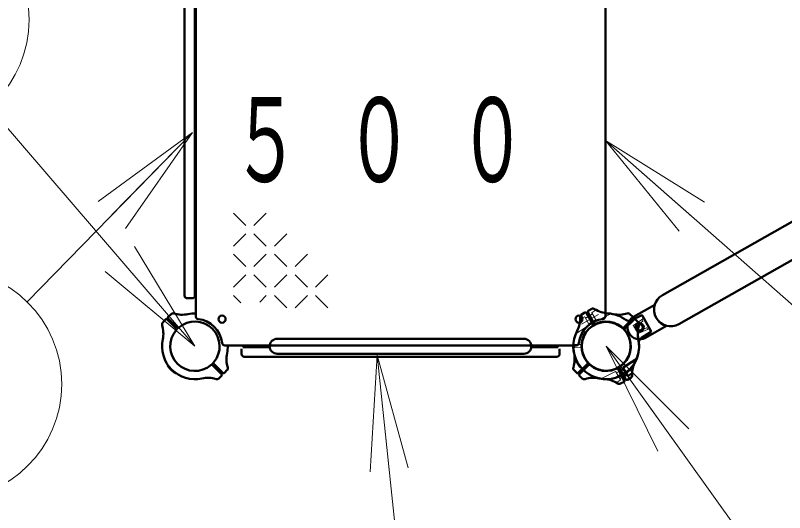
# Model space of a CAD drawing. Units: millimetres on the paper. Extents: x -385 to 0, y -594 to 267.
# Drawn here: x -216.83 to -196.79, y 135.79 to 148.74 of the extents above; entities that cross this region are included whole.
import ezdxf

# ---------------------------------------------------------------- set-up
doc = ezdxf.new("R2010")
doc.units = ezdxf.units.MM
doc.linetypes.add('USER1', pattern=[4.5, 2.5, -2])
doc.linetypes.add('USER2', pattern=[6, 3, -1, 1, -1])
doc.layers.add('LY_1', color=140, linetype='Continuous', lineweight=50)
doc.styles.add('ＭＳ ゴシック', font='')
doc.styles.get('ＭＳ ゴシック').set_extended_font_data('MS Gothic')

msp = doc.modelspace()

# ---------------------------------------------------------------- linework, layer by layer
at = {"layer": 'LY_1'}
for p, q in [((-183.571, 150.754), (-199.973, 141.45)), ((-212.13, 145.479), (-212.13, 150.056)), ((-201.458, 145.479), (-201.458, 150.056)), ((-183.144, 150.003), (-199.546, 140.698)), ((-212.422, 149.515), (-212.422, 141.444)), ((-212.151, 149.515), (-212.151, 141.444)), ((-212.13, 145.479), (-212.13, 140.902)), ((-201.458, 145.479), (-201.458, 140.902)), ((-212.351, 141.372), (-212.222, 141.372)), ((-201.903, 141.047), (-201.811, 141.095)), ((-200.172, 141.201), (-200.722, 140.889)), ((-212.847, 140.89), (-212.771, 140.961)), ((-201.992, 140.997), (-202.087, 140.938)), ((-201.786, 140.694), (-201.952, 140.987)), ((-201.749, 140.715), (-201.915, 141.008)), ((-200.741, 140.89), (-200.817, 140.961)), ((-200.528, 140.926), (-200.774, 140.798)), ((-200.49, 140.915), (-200.271, 140.528)), ((-212.919, 140.818), (-212.99, 140.742)), ((-212.64, 140.581), (-212.878, 140.819)), ((-212.609, 140.611), (-212.847, 140.849)), ((-200.978, 140.611), (-200.74, 140.849)), ((-200.948, 140.581), (-200.71, 140.819)), ((-200.669, 140.818), (-200.598, 140.742)), ((-200.281, 140.49), (-200.517, 140.345)), ((-199.862, 140.654), (-200.412, 140.342)), ((-210.008, 140.317), (-206.794, 140.317)), ((-203.58, 140.317), (-206.794, 140.317)), ((-206.794, 140.144), (-211.371, 140.144)), ((-210.894, 140.099), (-210.894, 140.145)), ((-210.894, 140.145), (-210.201, 140.145)), ((-210.894, 140.099), (-210.201, 140.099)), ((-206.794, 140.144), (-202.217, 140.144)), ((-202.694, 140.145), (-203.387, 140.145)), ((-202.694, 140.099), (-203.387, 140.099)), ((-202.694, 140.099), (-202.694, 140.145)), ((-210.937, 139.922), (-210.937, 140.051)), ((-210.008, 139.928), (-206.794, 139.928)), ((-203.58, 139.928), (-206.794, 139.928)), ((-202.651, 139.922), (-202.651, 140.051)), ((-206.794, 139.851), (-210.865, 139.851)), ((-206.794, 139.851), (-202.722, 139.851)), ((-202.242, 139.83), (-202.244, 139.828)), ((-200.994, 139.573), (-200.684, 139.771)), ((-212.85, 139.626), (-212.851, 139.624)), ((-211.693, 139.634), (-211.455, 139.396)), ((-211.662, 139.664), (-211.424, 139.426)), ((-211.383, 139.427), (-211.307, 139.509)), ((-202.204, 139.427), (-202.281, 139.509)), ((-201.925, 139.664), (-202.163, 139.426)), ((-201.895, 139.634), (-202.133, 139.396)), ((-202.101, 139.581), (-202.103, 139.58)), ((-201.125, 139.529), (-200.959, 139.237)), ((-201.088, 139.55), (-200.922, 139.258)), ((-201.055, 139.493), (-200.981, 139.535)), ((-200.997, 139.563), (-200.88, 139.358)), ((-200.738, 139.626), (-200.737, 139.624)), ((-212.648, 139.424), (-212.649, 139.422)), ((-211.455, 139.355), (-211.538, 139.278)), ((-202.132, 139.355), (-202.05, 139.278)), ((-200.971, 139.344), (-200.896, 139.386)), ((-200.94, 139.424), (-200.939, 139.422)), ((-200.882, 139.247), (-200.786, 139.306)), ((-200.871, 139.355), (-200.78, 139.4)), ((-200.971, 139.197), (-201.063, 139.149))]:
    msp.add_line(p, q, dxfattribs=at)
at = {"layer": 'LY_1', "color": 7, "lineweight": 13}
for p, q in [((-212.151, 140.122), (-217.512, 146.354)), ((-212.216, 145.688), (-216.525, 141.28)), ((-214.671, 143.892), (-212.216, 145.688)), ((-212.216, 145.688), (-214.313, 143.543)), ((-212.216, 145.688), (-213.956, 143.193)), ((-199.536, 143.122), (-201.458, 145.479)), ((-201.458, 145.479), (-198.876, 143.873)), ((-201.458, 145.479), (-199.206, 143.498)), ((-201.458, 145.479), (-190.992, 136.271)), ((-210.828, 143.267), (-211.15, 143.588)), ((-210.292, 143.588), (-210.614, 143.267)), ((-210.828, 143.052), (-211.15, 142.731)), ((-210.292, 142.731), (-210.614, 143.052)), ((-209.757, 143.052), (-210.078, 142.731)), ((-213.729, 142.723), (-212.151, 140.122)), ((-210.828, 142.195), (-211.15, 142.517)), ((-210.292, 142.517), (-210.614, 142.195)), ((-209.757, 142.195), (-210.078, 142.517)), ((-209.221, 142.517), (-209.542, 142.195)), ((-212.151, 140.122), (-214.108, 142.396)), ((-212.151, 140.122), (-214.487, 142.07)), ((-210.828, 141.981), (-211.15, 141.659)), ((-210.292, 141.659), (-210.614, 141.981)), ((-209.757, 141.981), (-210.078, 141.659)), ((-209.221, 141.659), (-209.542, 141.981)), ((-208.685, 141.981), (-209.007, 141.659)), ((-210.959, 141.254), (-211.15, 141.445)), ((-210.292, 141.445), (-210.463, 141.274)), ((-209.757, 141.124), (-210.078, 141.445)), ((-209.221, 141.445), (-209.542, 141.124)), ((-208.685, 141.124), (-209.007, 141.445)), ((-200.094, 137.393), (-201.437, 140.122)), ((-201.437, 140.122), (-199.282, 137.976)), ((-201.437, 140.122), (-199.688, 137.685)), ((-201.437, 140.122), (-197.139, 134.133)), ((-207.589, 136.852), (-207.407, 139.888)), ((-207.407, 139.888), (-206.595, 136.957)), ((-207.407, 139.888), (-207.092, 136.904)), ((-207.407, 139.888), (-206.53, 131.592))]:
    msp.add_line(p, q, dxfattribs=at)
at = {"layer": 'LY_1', "color": 7, "linetype": 'USER1', "lineweight": 13}
for p, q in [((-202.003, 140.89), (-202.093, 140.845)), ((-201.877, 140.681), (-201.994, 140.887)), ((-201.903, 140.901), (-201.978, 140.858)), ((-201.866, 140.922), (-201.791, 140.964)), ((-201.691, 140.787), (-201.807, 140.992)), ((-201.805, 141.002), (-201.72, 141.056)), ((-201.681, 140.784), (-201.352, 140.949)), ((-201.818, 140.752), (-201.893, 140.709)), ((-201.781, 140.773), (-201.707, 140.815)), ((-200.727, 140.665), (-200.457, 140.856)), ((-200.703, 140.622), (-200.485, 140.776)), ((-200.501, 140.817), (-200.483, 140.785)), ((-201.879, 140.672), (-202.19, 140.473)), ((-200.616, 140.456), (-200.729, 140.656)), ((-200.387, 140.604), (-200.631, 140.496)), ((-200.607, 140.453), (-200.304, 140.587)), ((-200.36, 140.569), (-200.378, 140.601)), ((-202.259, 140.086), (-202.291, 140.054)), ((-202.258, 140.171), (-202.29, 140.204)), ((-202.258, 140.171), (-202.259, 140.086)), ((-202.078, 140.084), (-202.259, 140.086)), ((-202.078, 140.17), (-202.258, 140.171)), ((-201.192, 139.461), (-201.522, 139.296)), ((-201.183, 139.458), (-201.066, 139.252)), ((-201.092, 139.472), (-201.167, 139.429)), ((-201.008, 139.323), (-201.082, 139.28)), ((-201.069, 139.243), (-201.154, 139.188))]:
    msp.add_line(p, q, dxfattribs=at)
at = {"layer": 'LY_1', "color": 7, "linetype": 'USER2', "lineweight": 13}
for p, q in [((-201.641, 140.951), (-202.083, 140.7)), ((-200.831, 139.522), (-201.273, 139.271))]:
    msp.add_line(p, q, dxfattribs=at)
at = {"layer": 'LY_1', "color": 7, "lineweight": 13}
for centre, radius in [((-219.469, 148.628), 3), ((-218.622, 139.135), 3), ((-212.151, 140.122), 0.636), ((-201.437, 140.122), 0.636)]:
    msp.add_circle(centre, radius, dxfattribs=at)
at = {"layer": 'LY_1'}
for centre, radius in [((-211.444, 140.829), 0.0929), ((-202.144, 140.829), 0.0929), ((-201.437, 140.122), 0.636), ((-200.567, 140.616), 0.107), ((-200.567, 140.616), 0.0857)]:
    msp.add_circle(centre, radius, dxfattribs=at)
for centre, radius, start, end in [((-212.351, 141.444), 0.0714, 180, 270), ((-212.222, 141.444), 0.0714, 270, 0), ((-199.759, 141.074), 0.432, 119.5657, 299.5657), ((-201.778, 141.032), 0.0714, 57.0245, 117.5657), ((-201.35, 141.691), 0.714, 237.0245, 266.8385), ((-199.759, 141.074), 0.432, 162.9074, 256.2239), ((-212.827, 140.869), 0.0286, 133, 225), ((-212.722, 140.909), 0.0714, 72.4588, 133), ((-212.485, 141.658), 0.714, 252.4588, 282.2728), ((-212.151, 140.122), 0.857, 88.5675, 102.2728), ((-212.058, 140.902), 0.0714, 180, 263.2128), ((-202.828, 140.853), 0.714, 332.2929, 2.1069), ((-202.043, 140.882), 0.0714, 121.5657, 182.1069), ((-201.977, 140.973), 0.0286, 29.5657, 121.5657), ((-201.89, 141.022), 0.0286, 117.5657, 209.5657), ((-201.53, 140.902), 0.0714, 276.7872, 0), ((-201.437, 140.122), 0.857, 77.7272, 91.4325), ((-201.437, 140.122), 0.857, 52.6981, 86.8385), ((-201.103, 141.658), 0.714, 257.7272, 287.5412), ((-200.866, 140.909), 0.0714, 47, 107.5412), ((-200.567, 140.616), 0.314, 119.5657, 299.5657), ((-200.761, 140.869), 0.0286, 315, 47), ((-200.515, 140.901), 0.0286, 29.5657, 117.5657), ((-212.937, 140.693), 0.0714, 137, 197.5412), ((-212.898, 140.798), 0.0286, 45, 137), ((-212.151, 140.122), 0.643, 45, 130.7293), ((-212.151, 140.122), 0.714, 6.7872, 83.2128), ((-201.437, 140.122), 0.714, 96.7872, 173.2128), ((-201.437, 140.122), 0.643, 49.2707, 135), ((-201.811, 140.68), 0.0286, 303.8363, 29.5657), ((-201.724, 140.729), 0.0286, 209.5657, 295.295), ((-201.437, 140.122), 0.643, 29.5657, 115.295), ((-200.84, 140.925), 0.143, 233.3562, 297.5657), ((-200.69, 140.798), 0.0286, 43, 135), ((-200.65, 140.693), 0.0714, 342.4588, 43), ((-213.687, 140.456), 0.714, 347.7272, 17.5412), ((-212.151, 140.122), 0.643, 139.2707, 225), ((-212.66, 140.56), 0.0286, 319.2707, 45), ((-212.589, 140.631), 0.0286, 225, 310.7293), ((-212.151, 140.122), 0.643, 319.2707, 45), ((-201.437, 140.122), 0.857, 152.2929, 209.5657), ((-201.437, 140.122), 0.643, 123.8363, 209.5657), ((-201.437, 140.122), 0.643, 135, 220.7293), ((-200.999, 140.631), 0.0286, 229.2707, 315), ((-201.437, 140.122), 0.643, 315, 40.7293), ((-200.928, 140.56), 0.0286, 135, 220.7293), ((-199.901, 140.456), 0.714, 162.4588, 192.2728), ((-200.296, 140.514), 0.0286, 301.5657, 29.5657), ((-212.151, 140.122), 0.857, 167.7272, 225), ((-210.008, 140.122), 0.194, 90, 270), ((-203.58, 140.122), 0.194, 270, 90), ((-201.437, 140.122), 0.643, 303.8363, 29.5657), ((-201.437, 140.122), 0.857, 315, 12.2728), ((-200.442, 140.223), 0.143, 121.5657, 185.7751), ((-211.371, 140.215), 0.0714, 186.7872, 270), ((-212.151, 140.122), 0.857, 347.7272, 1.4325), ((-201.437, 140.122), 0.857, 178.5675, 192.2728), ((-202.217, 140.215), 0.0714, 270, 353.2128), ((-201.437, 140.122), 0.857, 332.2929, 6.4333), ((-210.616, 139.788), 0.714, 167.7272, 197.5412), ((-210.865, 139.922), 0.0714, 180, 270), ((-202.722, 139.922), 0.0714, 270, 0), ((-202.972, 139.788), 0.714, 342.4588, 12.2728), ((-211.642, 139.684), 0.0286, 139.2707, 225), ((-202.237, 139.816), 0.0143, 119.5657, 200.9388), ((-201.437, 140.122), 0.871, 200.9388, 209.5657), ((-201.437, 140.122), 0.871, 209.5657, 218.1926), ((-201.437, 140.122), 0.857, 209.5657, 266.8385), ((-201.437, 140.122), 0.643, 209.5657, 295.295), ((-201.946, 139.684), 0.0286, 315, 40.7293), ((-200.046, 139.392), 0.714, 152.2929, 182.1069), ((-200.761, 139.892), 0.143, 302.5657, 341.1663), ((-212.841, 139.614), 0.0143, 135, 216.3731), ((-212.151, 140.122), 0.871, 216.3731, 225), ((-212.151, 140.122), 0.871, 225, 233.6269), ((-212.151, 140.122), 0.857, 225, 282.2728), ((-212.151, 140.122), 0.643, 225, 310.7293), ((-211.713, 139.613), 0.0286, 45, 130.7293), ((-211.365, 139.551), 0.0714, 317, 17.5412), ((-202.223, 139.551), 0.0714, 162.4588, 223), ((-202.11, 139.592), 0.0143, 218.1926, 299.5657), ((-201.875, 139.613), 0.0286, 49.2707, 135), ((-201.437, 140.122), 0.643, 229.2707, 315), ((-201.437, 140.122), 0.857, 257.7272, 315), ((-201.15, 139.515), 0.0286, 29.5657, 115.295), ((-201.063, 139.565), 0.0286, 123.8363, 209.5657), ((-200.99, 139.567), 0.0071, 122.5657, 209.5657), ((-201.437, 140.122), 0.871, 306.3731, 315), ((-201.437, 140.122), 0.871, 315, 323.6269), ((-200.747, 139.614), 0.0143, 323.6269, 45), ((-212.659, 139.432), 0.0143, 233.6269, 315), ((-211.817, 138.587), 0.714, 72.4588, 102.2728), ((-211.58, 139.336), 0.0714, 252.4588, 313), ((-211.475, 139.375), 0.0286, 313, 45), ((-211.404, 139.446), 0.0286, 225, 317), ((-202.184, 139.446), 0.0286, 223, 315), ((-202.113, 139.375), 0.0286, 135, 227), ((-202.008, 139.336), 0.0714, 227, 287.5412), ((-201.771, 138.587), 0.714, 77.7272, 107.5412), ((-200.928, 139.432), 0.0143, 225, 306.3731), ((-200.874, 139.361), 0.0071, 209.5657, 296.5657), ((-200.831, 139.363), 0.0714, 301.5657, 2.1069), ((-200.774, 139.387), 0.0143, 0.3466, 116.5657), ((-201.523, 138.553), 0.714, 57.0245, 86.8385), ((-201.096, 139.212), 0.0714, 237.0245, 297.5657), ((-200.984, 139.222), 0.0286, 297.5657, 29.5657), ((-200.897, 139.272), 0.0286, 209.5657, 301.5657)]:
    msp.add_arc(centre, radius, start, end, dxfattribs=at)
at = {"layer": 'LY_1', "color": 7, "linetype": 'USER1', "lineweight": 13}
for centre, radius, start, end in [((-201.728, 141.068), 0.0143, 302.5657, 58.7848), ((-202, 140.883), 0.0071, 29.5657, 116.5657), ((-201.801, 140.996), 0.0071, 122.5657, 209.5657), ((-201.288, 140.821), 0.143, 77.9651, 116.5657), ((-202.099, 140.857), 0.0143, 180.3466, 296.5657), ((-201.883, 140.678), 0.0071, 302.5657, 29.5657), ((-201.684, 140.79), 0.0071, 209.5657, 296.5657), ((-200.495, 140.821), 0.0071, 125.2763, 209.5657), ((-200.489, 140.782), 0.0071, 305.2763, 29.5657), ((-200.723, 140.659), 0.0071, 125.2763, 209.5657), ((-200.698, 140.616), 0.0071, 125.2763, 209.5657), ((-200.634, 140.503), 0.0071, 209.5657, 293.8551), ((-200.385, 140.598), 0.0071, 29.5657, 113.8551), ((-200.354, 140.572), 0.0071, 209.5657, 293.8551), ((-202.113, 140.353), 0.143, 122.5657, 161.1663), ((-200.61, 140.459), 0.0071, 209.5657, 293.8551), ((-201.586, 139.424), 0.143, 257.9651, 296.5657), ((-201.189, 139.454), 0.0071, 29.5657, 116.5657), ((-201.146, 139.176), 0.0143, 122.5657, 238.7848), ((-201.073, 139.249), 0.0071, 302.5657, 29.5657)]:
    msp.add_arc(centre, radius, start, end, dxfattribs=at)

# ---------------------------------------------------------------- texts
at = {"layer": 'LY_1', "color": 7, "insert": (-211.202, 145.486), "char_height": 2.199, "attachment_point": 4, "style": 'ＭＳ ゴシック'}
msp.add_mtext('\\T1.64;\\W0.6;５００', dxfattribs=at)

doc.saveas('drawing.dxf')
